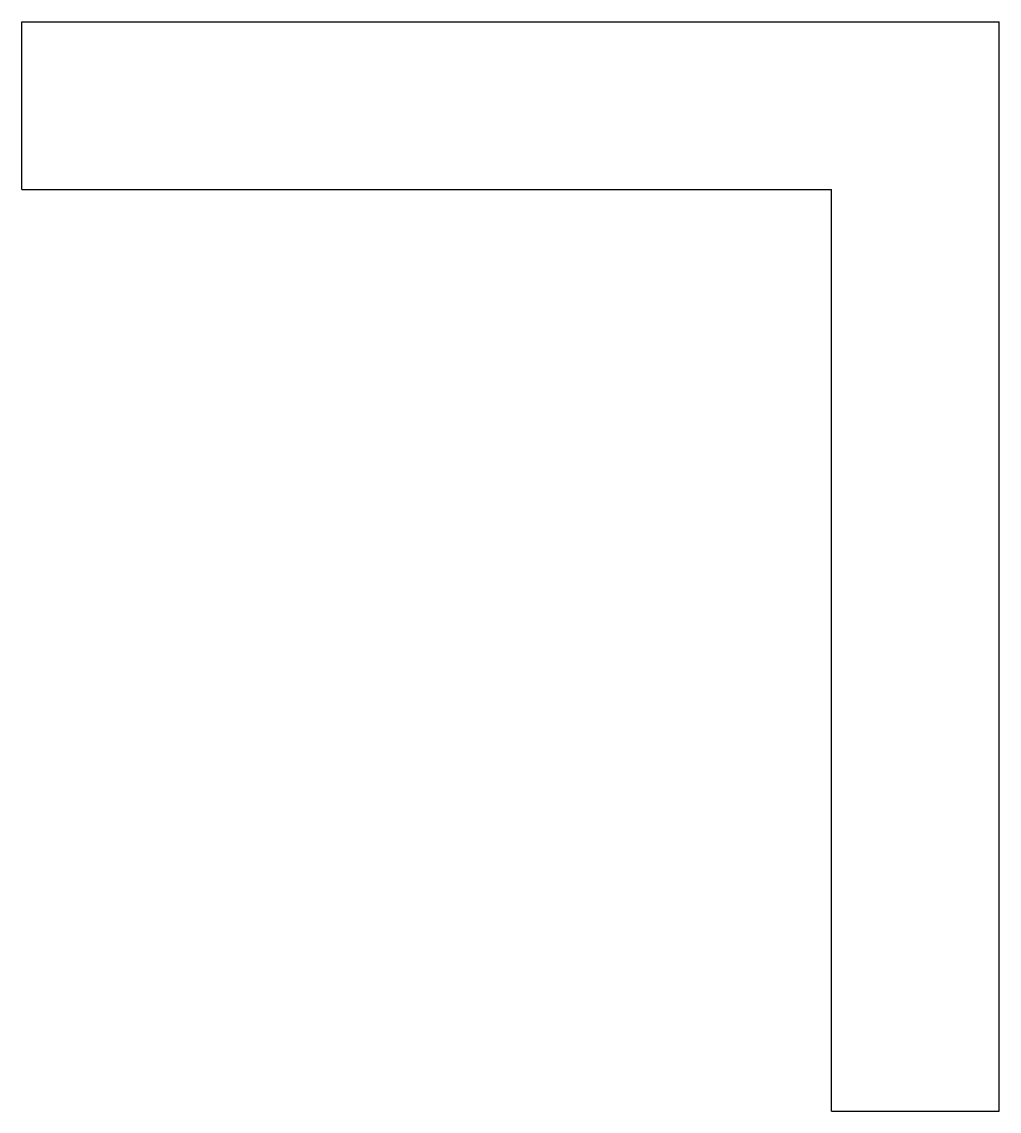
# Model space of a CAD drawing. Header units: millimetres. Extents: x 0 to 35, y 0 to 39.
import ezdxf

# ---------------------------------------------------------------- set-up
doc = ezdxf.new("R2010")
doc.units = ezdxf.units.MM

msp = doc.modelspace()

# ---------------------------------------------------------------- linework, layer by layer
at = {"layer": 'sheet_layer'}
for p, q in [((0, 33), (0, 39)), ((0, 39), (35, 39)), ((35, 0), (35, 39)), ((0, 33), (29, 33)), ((29, 0), (29, 33)), ((29, 0), (35, 0))]:
    msp.add_line(p, q, dxfattribs=at)

doc.saveas('drawing.dxf')
